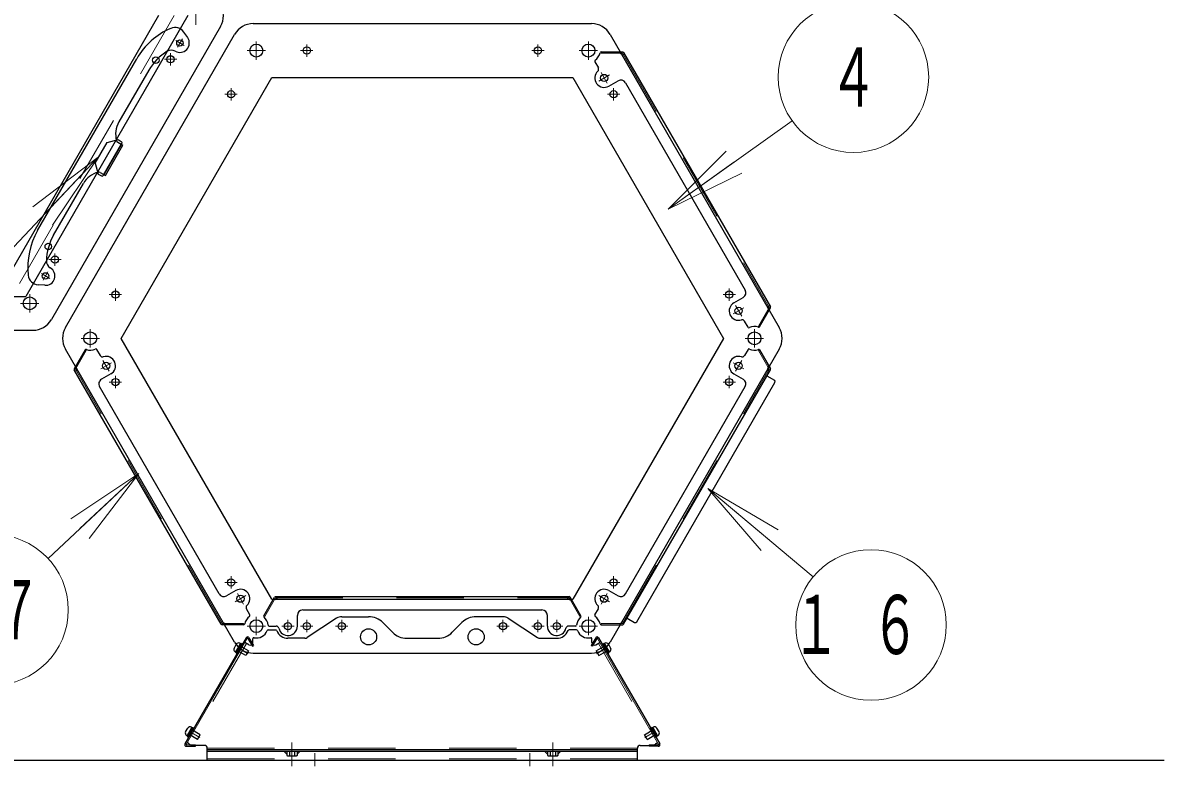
# Model space of a CAD drawing. Units: millimetres on the paper, scale 1:50. Extents: x -385 to 840, y 0 to 267.
# Drawn here: x 303.05 to 345.51, y 56.61 to 84.25 of the extents above; entities that cross this region are included whole.
import ezdxf
from ezdxf.enums import TextEntityAlignment as Align

# ---------------------------------------------------------------- set-up
doc = ezdxf.new("R2010")
doc.units = ezdxf.units.MM
doc.linetypes.add('USER1', pattern=[4.5, 2.5, -2])
doc.linetypes.add('USER2', pattern=[6, 3, -1, 1, -1])
doc.layers.add('1_50', color=7, linetype='Continuous', lineweight=25)
doc.styles.add('ＭＳ ゴシック', font='')
doc.styles.get('ＭＳ ゴシック').set_extended_font_data('MS Gothic')

msp = doc.modelspace()

# ---------------------------------------------------------------- linework, layer by layer
at = {"layer": '1_50', "color": 4}
for p, q in [((308.096, 84.517), (302.611, 75.017)), ((309.181, 84.517), (303.154, 74.077)), ((291.098, 74.077), (303.154, 74.077)), ((310.957, 60.853), (311.141, 61.171)), ((311.139, 61.168), (310.959, 60.856)), ((311.197, 61.169), (310.987, 60.805)), ((311, 60.828), (311.184, 61.146)), ((311.223, 61.154), (311.013, 60.79)), ((311.139, 61.168), (311.121, 61.178)), ((311.141, 61.171), (311.184, 61.146)), ((311.223, 61.154), (311.197, 61.169)), ((324.598, 61.154), (324.624, 61.169)), ((324.598, 61.154), (324.808, 60.79)), ((324.624, 61.169), (324.834, 60.805)), ((324.681, 61.171), (324.637, 61.146)), ((324.821, 60.828), (324.637, 61.146)), ((324.865, 60.853), (324.681, 61.171)), ((324.683, 61.168), (324.7, 61.178)), ((324.683, 61.168), (324.863, 60.856)), ((310.985, 61.141), (310.905, 61.003)), ((310.959, 60.856), (310.941, 60.866)), ((310.957, 60.853), (311, 60.828)), ((310.987, 60.805), (311.013, 60.79)), ((311.345, 60.725), (310.999, 60.925)), ((311.049, 61.012), (311.085, 60.975)), ((311.055, 61.024), (311.092, 60.987)), ((311.445, 60.899), (311.099, 61.099)), ((311.445, 60.899), (311.345, 60.725)), ((324.376, 60.899), (324.723, 61.099)), ((324.376, 60.899), (324.476, 60.725)), ((324.476, 60.725), (324.823, 60.925)), ((324.766, 61.024), (324.729, 60.987)), ((324.773, 61.012), (324.736, 60.975)), ((324.834, 60.805), (324.808, 60.79)), ((324.865, 60.853), (324.821, 60.828)), ((324.836, 61.141), (324.916, 61.003)), ((324.863, 60.856), (324.88, 60.866)), ((309.105, 57.885), (309.185, 58.023)), ((309.341, 58.054), (309.157, 57.735)), ((309.159, 57.738), (309.339, 58.05)), ((309.187, 57.687), (309.397, 58.051)), ((309.545, 57.608), (309.199, 57.808)), ((309.384, 58.029), (309.2, 57.71)), ((309.213, 57.672), (309.423, 58.036)), ((309.242, 57.883), (309.292, 57.869)), ((309.249, 57.894), (309.299, 57.881)), ((309.645, 57.781), (309.299, 57.981)), ((309.339, 58.05), (309.321, 58.06)), ((309.341, 58.054), (309.384, 58.029)), ((309.397, 58.051), (309.423, 58.036)), ((309.545, 57.608), (309.645, 57.781)), ((326.176, 57.781), (326.523, 57.981)), ((326.276, 57.608), (326.176, 57.781)), ((326.276, 57.608), (326.623, 57.808)), ((326.424, 58.051), (326.398, 58.036)), ((326.608, 57.672), (326.398, 58.036)), ((326.634, 57.687), (326.424, 58.051)), ((326.481, 58.054), (326.437, 58.029)), ((326.437, 58.029), (326.621, 57.71)), ((326.481, 58.054), (326.665, 57.735)), ((326.483, 58.05), (326.5, 58.06)), ((326.663, 57.738), (326.483, 58.05)), ((326.573, 57.894), (326.523, 57.881)), ((326.579, 57.883), (326.529, 57.869)), ((326.716, 57.885), (326.636, 58.023)), ((309.159, 57.738), (309.141, 57.748)), ((309.157, 57.735), (309.2, 57.71)), ((309.213, 57.672), (309.187, 57.687)), ((326.608, 57.672), (326.634, 57.687)), ((326.665, 57.735), (326.621, 57.71)), ((326.663, 57.738), (326.68, 57.748))]:
    msp.add_line(p, q, dxfattribs=at)
at = {"layer": '1_50', "color": 4, "linetype": 'USER1', "lineweight": 13}
msp.add_line((308.673, 84.517), (302.899, 74.517), dxfattribs=at)
at = {"layer": '1_50', "linetype": 'USER2', "lineweight": 13}
for p, q in [((309.481, 84.857), (309.481, 84.177)), ((311.733, 83.557), (311.733, 82.877)), ((324.088, 83.557), (324.088, 82.877)), ((312.073, 83.217), (311.393, 83.217)), ((324.428, 83.217), (323.748, 83.217)), ((303.304, 74.157), (303.304, 73.477)), ((303.644, 73.817), (302.964, 73.817)), ((305.555, 72.857), (305.555, 72.177)), ((330.266, 72.857), (330.266, 72.177)), ((305.895, 72.517), (305.215, 72.517)), ((330.606, 72.517), (329.926, 72.517)), ((311.733, 62.157), (311.733, 61.477)), ((324.088, 62.157), (324.088, 61.477)), ((312.073, 61.817), (311.393, 61.817)), ((324.428, 61.817), (323.748, 61.817))]:
    msp.add_line(p, q, dxfattribs=at)
at = {"layer": '1_50', "color": 131}
for p, q in [((310.405, 84.117), (304.112, 73.217)), ((311.617, 84.217), (324.204, 84.217)), ((304.632, 72.917), (310.925, 83.817)), ((324.897, 83.817), (331.19, 72.917)), ((306.71, 72.517), (312.31, 82.217)), ((312.31, 82.217), (323.511, 82.217)), ((323.511, 82.217), (329.111, 72.517)), ((290.833, 72.817), (303.419, 72.817)), ((312.31, 62.817), (306.71, 72.517)), ((329.111, 72.517), (323.511, 62.817)), ((310.925, 61.217), (304.632, 72.117)), ((331.19, 72.117), (324.897, 61.217)), ((312.31, 62.817), (323.511, 62.817)), ((311.617, 60.817), (324.204, 60.817))]:
    msp.add_line(p, q, dxfattribs=at)
at = {"layer": '1_50', "color": 190, "linetype": 'USER2', "lineweight": 13}
for p, q in [((308.802, 83.341), (308.982, 83.653)), ((308.737, 83.587), (309.048, 83.407)), ((303.737, 74.927), (304.048, 74.747)), ((303.982, 74.993), (303.802, 74.681))]:
    msp.add_line(p, q, dxfattribs=at)
at = {"layer": '1_50', "color": 70}
for p, q in [((309.181, 83.696), (309.039, 83.902)), ((303.596, 76.523), (307.284, 82.912)), ((307.729, 82.482), (306.62, 80.561)), ((306.067, 78.604), (306.717, 79.73)), ((306.123, 78.572), (306.773, 79.698)), ((306.578, 79.81), (306.773, 79.698)), ((305.928, 78.684), (306.123, 78.572)), ((304.19, 76.352), (305.299, 78.273)), ((303.865, 74.488), (303.615, 74.508))]:
    msp.add_line(p, q, dxfattribs=at)
at = {"layer": '1_50', "color": 2, "linetype": 'USER2', "lineweight": 13}
for p, q in [((313.611, 83.447), (313.611, 82.987)), ((322.211, 83.447), (322.211, 82.987)), ((308.312, 82.891), (308.772, 82.891)), ((308.542, 82.661), (308.542, 83.121)), ((313.841, 83.217), (313.381, 83.217)), ((322.441, 83.217), (321.981, 83.217)), ((324.792, 81.998), (324.562, 82.396)), ((324.876, 82.312), (324.478, 82.082)), ((311.024, 81.591), (310.564, 81.591)), ((310.794, 81.821), (310.794, 81.361)), ((324.797, 81.591), (325.257, 81.591)), ((325.027, 81.821), (325.027, 81.361)), ((304.242, 75.213), (304.242, 75.673)), ((304.012, 75.443), (304.472, 75.443)), ((306.494, 74.373), (306.494, 73.913)), ((329.327, 74.373), (329.327, 73.913)), ((306.724, 74.143), (306.264, 74.143)), ((329.097, 74.143), (329.557, 74.143)), ((329.876, 73.652), (329.478, 73.422)), ((329.792, 73.338), (329.562, 73.736)), ((305.945, 71.382), (306.343, 71.612)), ((306.029, 71.696), (306.259, 71.298)), ((329.876, 71.382), (329.478, 71.612)), ((329.792, 71.696), (329.562, 71.298)), ((306.494, 70.661), (306.494, 71.121)), ((329.327, 70.661), (329.327, 71.121)), ((306.724, 70.891), (306.264, 70.891)), ((329.097, 70.891), (329.557, 70.891)), ((311.024, 63.443), (310.564, 63.443)), ((310.794, 63.213), (310.794, 63.673)), ((324.797, 63.443), (325.257, 63.443)), ((325.027, 63.213), (325.027, 63.673)), ((310.945, 62.722), (311.343, 62.952)), ((311.029, 63.036), (311.259, 62.638)), ((324.876, 62.722), (324.478, 62.952)), ((324.792, 63.036), (324.562, 62.638)), ((312.911, 62.047), (312.911, 61.587)), ((313.611, 61.587), (313.611, 62.047)), ((314.911, 62.047), (314.911, 61.587)), ((320.911, 62.047), (320.911, 61.587)), ((322.211, 61.587), (322.211, 62.047)), ((322.911, 62.047), (322.911, 61.587)), ((313.141, 61.817), (312.681, 61.817)), ((313.841, 61.817), (313.381, 61.817)), ((315.141, 61.817), (314.681, 61.817)), ((321.141, 61.817), (320.681, 61.817)), ((322.441, 61.817), (321.981, 61.817)), ((323.141, 61.817), (322.681, 61.817)), ((311.044, 61.015), (311.435, 60.789)), ((324.777, 61.015), (324.386, 60.789)), ((309.244, 57.897), (309.635, 57.671)), ((326.577, 57.897), (326.186, 57.671)), ((313.061, 57.493), (313.061, 56.955)), ((313.061, 57.493), (313.061, 56.955)), ((322.761, 57.493), (322.761, 56.955)), ((322.761, 57.493), (322.761, 56.955)), ((313.061, 57.093), (313.061, 56.611)), ((313.061, 57.093), (313.061, 56.611)), ((313.911, 57.093), (313.911, 56.611)), ((321.911, 57.093), (321.911, 56.611)), ((322.761, 57.093), (322.761, 56.611)), ((322.761, 57.093), (322.761, 56.611))]:
    msp.add_line(p, q, dxfattribs=at)
at = {"layer": '1_50', "color": 190}
for p, q in [((324.327, 82.803), (324.458, 82.577)), ((324.56, 83.167), (325.364, 83.167)), ((325.309, 83.091), (325.276, 83.147)), ((325.391, 83.069), (325.431, 83.092)), ((325.399, 83.147), (330.861, 73.687)), ((324.852, 81.894), (325.198, 82.094)), ((325.472, 82.021), (329.922, 74.313)), ((329.502, 73.84), (329.848, 74.04)), ((330.458, 72.95), (330.861, 73.647)), ((330.767, 73.637), (330.799, 73.581)), ((330.789, 73.719), (330.829, 73.742)), ((330.027, 72.931), (329.896, 73.157)), ((305.363, 72.084), (304.961, 71.387)), ((305.794, 72.103), (305.925, 71.877)), ((330.027, 72.103), (329.896, 71.877)), ((330.458, 72.084), (330.861, 71.387)), ((310.422, 61.887), (304.961, 71.347)), ((305.054, 71.397), (305.022, 71.453)), ((325.399, 61.887), (330.861, 71.347)), ((330.767, 71.397), (330.799, 71.453)), ((305.032, 71.315), (304.992, 71.292)), ((306.319, 71.194), (305.973, 70.994)), ((329.502, 71.194), (329.848, 70.994)), ((330.789, 71.315), (330.829, 71.292)), ((310.349, 63.013), (305.899, 70.721)), ((325.472, 63.013), (329.922, 70.721)), ((310.969, 63.14), (310.623, 62.94)), ((312.012, 62.2), (312.414, 62.897)), ((312.449, 62.917), (323.372, 62.917)), ((312.512, 62.871), (312.512, 62.917)), ((323.309, 62.871), (323.309, 62.917)), ((323.809, 62.2), (323.407, 62.897)), ((324.852, 63.14), (325.198, 62.94)), ((311.494, 62.231), (311.363, 62.457)), ((312.452, 62.811), (312.388, 62.811)), ((323.369, 62.811), (323.434, 62.811)), ((324.327, 62.231), (324.458, 62.457)), ((313.261, 61.817), (313.261, 62.217)), ((313.461, 62.417), (322.361, 62.417)), ((322.561, 61.817), (322.561, 62.217)), ((310.43, 61.965), (310.391, 61.942)), ((311.261, 61.867), (310.457, 61.867)), ((310.512, 61.943), (310.545, 61.887)), ((312.211, 61.817), (312.472, 61.817)), ((323.61, 61.817), (323.349, 61.817)), ((324.56, 61.867), (325.364, 61.867)), ((325.309, 61.943), (325.276, 61.887)), ((325.391, 61.965), (325.431, 61.942))]:
    msp.add_line(p, q, dxfattribs=at)
at = {"layer": '1_50', "color": 190, "linetype": 'USER1', "lineweight": 13}
for p, q in [((324.561, 83.121), (324.561, 83.167)), ((324.561, 83.121), (325.361, 83.121)), ((325.361, 83.121), (330.819, 73.667)), ((330.419, 72.974), (330.819, 73.667)), ((330.419, 72.974), (330.459, 72.951)), ((305.402, 72.06), (305.002, 71.367)), ((305.402, 72.06), (305.362, 72.083)), ((330.419, 72.06), (330.459, 72.083)), ((330.419, 72.06), (330.819, 71.367)), ((310.46, 61.913), (305.002, 71.367)), ((325.361, 61.913), (330.819, 71.367)), ((312.052, 62.178), (312.452, 62.871)), ((312.452, 62.871), (323.369, 62.871)), ((323.769, 62.178), (323.369, 62.871)), ((312.052, 62.178), (312.012, 62.201)), ((323.769, 62.178), (323.809, 62.201)), ((311.26, 61.913), (310.46, 61.913)), ((311.26, 61.913), (311.26, 61.867)), ((324.561, 61.913), (324.561, 61.867)), ((324.561, 61.913), (325.361, 61.913))]:
    msp.add_line(p, q, dxfattribs=at)
at = {"layer": '1_50', "lineweight": 13}
for p, q in [((327.056, 77.324), (331.667, 80.604)), ((327.056, 77.324), (329.211, 79.471)), ((305.845, 79.252), (297.561, 70.462)), ((303.423, 77.412), (305.845, 79.252)), ((305.845, 79.252), (303.787, 77.069)), ((305.845, 79.252), (304.151, 76.726)), ((327.056, 77.324), (329.501, 79.063)), ((329.791, 78.656), (327.056, 77.324)), ((307.361, 67.492), (303.984, 64.334)), ((304.828, 65.808), (307.361, 67.492)), ((307.361, 67.492), (305.17, 65.443)), ((307.361, 67.492), (305.511, 65.078)), ((328.527, 66.93), (330.831, 65.008)), ((328.527, 66.93), (331.151, 65.392)), ((330.51, 64.624), (328.527, 66.93)), ((328.527, 66.93), (332.453, 63.654))]:
    msp.add_line(p, q, dxfattribs=at)
at = {"layer": '1_50', "color": 40}
for p, q in [((306.179, 79.798), (306.589, 79.908)), ((306.589, 79.908), (306.71, 79.838)), ((305.739, 79.036), (306.179, 79.798)), ((306.052, 78.578), (306.732, 79.756)), ((305.739, 79.036), (305.849, 78.626)), ((305.849, 78.626), (305.97, 78.556))]:
    msp.add_line(p, q, dxfattribs=at)
at = {"layer": '1_50', "color": 2}
for p, q in [((330.73, 71.12), (331.007, 70.96)), ((325.889, 61.976), (331.029, 70.878)), ((314.719, 62.11), (313.625, 61.393)), ((314.911, 62.167), (315.911, 62.167)), ((320.911, 62.167), (319.911, 62.167)), ((321.102, 62.11), (322.196, 61.393)), ((325.53, 62.114), (325.807, 61.954)), ((312.178, 61.678), (312.454, 61.678)), ((316.441, 61.947), (316.802, 61.587)), ((319.38, 61.947), (319.02, 61.587)), ((323.643, 61.678), (323.367, 61.678)), ((311.356, 61.384), (309.08, 57.442)), ((311.45, 61.127), (311.308, 61.209)), ((311.42, 61.361), (311.588, 61.07)), ((311.46, 61.384), (311.628, 61.093)), ((311.6, 61.213), (311.6, 61.346)), ((313.538, 61.367), (312.911, 61.367)), ((317.332, 61.367), (318.489, 61.367)), ((322.284, 61.367), (322.911, 61.367)), ((324.361, 61.384), (324.194, 61.093)), ((324.221, 61.213), (324.221, 61.346)), ((324.401, 61.361), (324.233, 61.07)), ((324.371, 61.127), (324.513, 61.209)), ((324.465, 61.384), (326.741, 57.442)), ((311.588, 61.07), (311.628, 61.093)), ((324.233, 61.07), (324.194, 61.093)), ((309.132, 57.352), (309.468, 57.352)), ((309.211, 57.454), (309.158, 57.485)), ((309.811, 57.381), (309.284, 57.381)), ((326.011, 57.381), (326.537, 57.381)), ((326.689, 57.352), (326.353, 57.352)), ((326.611, 57.454), (326.663, 57.485)), ((309.911, 57.217), (309.911, 57.281)), ((325.911, 57.217), (309.911, 57.217)), ((309.911, 56.817), (309.911, 57.217)), ((325.911, 57.217), (309.911, 57.217)), ((325.911, 57.153), (309.911, 57.153)), ((312.864, 57.054), (312.765, 57.153)), ((313.257, 57.054), (313.356, 57.153)), ((322.564, 57.054), (322.465, 57.153)), ((322.957, 57.054), (323.056, 57.153)), ((325.911, 57.217), (325.911, 57.281)), ((325.911, 56.817), (325.911, 57.217)), ((325.911, 56.817), (309.911, 56.817))]:
    msp.add_line(p, q, dxfattribs=at)
at = {"layer": '1_50', "color": 2, "lineweight": 13}
for p, q in [((311.396, 61.361), (309.12, 57.419)), ((324.426, 61.361), (326.701, 57.419))]:
    msp.add_line(p, q, dxfattribs=at)
at = {"layer": '1_50', "color": 2, "linetype": 'USER1', "lineweight": 13}
for p, q in [((311.363, 61.177), (309.213, 57.453)), ((324.458, 61.177), (326.608, 57.453)), ((309.132, 57.398), (309.468, 57.398)), ((309.468, 57.398), (309.468, 57.352)), ((326.689, 57.398), (326.353, 57.398)), ((326.353, 57.398), (326.353, 57.352)), ((325.911, 57.281), (309.911, 57.281)), ((325.911, 56.881), (309.911, 56.881))]:
    msp.add_line(p, q, dxfattribs=at)
at = {"layer": '1_50'}
for p, q in [((312.864, 57.153), (312.864, 57.011)), ((313.257, 57.153), (312.864, 57.153)), ((312.864, 57.011), (312.896, 56.993)), ((312.896, 56.993), (313.226, 56.993)), ((312.962, 57.153), (312.962, 57.011)), ((313.159, 57.153), (313.159, 57.011)), ((313.257, 57.011), (313.226, 56.993)), ((313.257, 57.153), (313.257, 57.011)), ((322.564, 57.153), (322.564, 57.011)), ((322.957, 57.153), (322.564, 57.153)), ((322.564, 57.011), (322.596, 56.993)), ((322.596, 56.993), (322.926, 56.993)), ((322.662, 57.153), (322.662, 57.011)), ((322.859, 57.153), (322.859, 57.011)), ((322.957, 57.011), (322.926, 56.993)), ((322.957, 57.153), (322.957, 57.011)), ((345.509, 56.817), (254.654, 56.817))]:
    msp.add_line(p, q, dxfattribs=at)
at = {"layer": '1_50', "lineweight": 13}
for centre in [(333.948, 82.228), (301.938, 62.422), (334.603, 61.86)]:
    msp.add_circle(centre, 2.8, dxfattribs=at)
at = {"layer": '1_50', "color": 190}
for centre in [(308.892, 83.497), (303.892, 74.837)]:
    msp.add_circle(centre, 0.12, dxfattribs=at)
at = {"layer": '1_50', "color": 131}
for centre in [(311.733, 83.217), (324.088, 83.217), (303.304, 73.817), (305.555, 72.517), (330.266, 72.517), (311.733, 61.817), (324.088, 61.817)]:
    msp.add_circle(centre, 0.24, dxfattribs=at)
at = {"layer": '1_50', "color": 2}
for centre, radius in [((313.611, 83.217), 0.135), ((322.211, 83.217), 0.135), ((308.542, 82.891), 0.135), ((324.677, 82.197), 0.135), ((310.794, 81.591), 0.135), ((325.027, 81.591), 0.135), ((304.242, 75.443), 0.135), ((306.494, 74.143), 0.135), ((329.327, 74.143), 0.135), ((329.677, 73.537), 0.135), ((306.144, 71.497), 0.135), ((329.677, 71.497), 0.135), ((306.494, 70.891), 0.135), ((329.327, 70.891), 0.135), ((310.794, 63.443), 0.135), ((325.027, 63.443), 0.135), ((311.144, 62.837), 0.135), ((324.677, 62.837), 0.135), ((312.911, 61.817), 0.135), ((313.611, 61.817), 0.135), ((314.911, 61.817), 0.135), ((315.911, 61.417), 0.3), ((319.911, 61.417), 0.3), ((320.911, 61.817), 0.135), ((322.211, 61.817), 0.135), ((322.911, 61.817), 0.135)]:
    msp.add_circle(centre, radius, dxfattribs=at)
at = {"layer": '1_50', "color": 4}
for centre in [(307.994, 82.861), (303.994, 75.933)]:
    msp.add_circle(centre, 0.12, dxfattribs=at)
at = {"layer": '1_50', "color": 131}
for centre, start, end in [((309.712, 84.517), 330, 30), ((311.617, 83.417), 90, 150), ((324.204, 83.417), 30, 90), ((303.419, 73.617), 270, 330), ((305.324, 72.517), 150, 210), ((330.497, 72.517), 330, 30), ((311.617, 61.617), 210, 270), ((324.204, 61.617), 270, 330)]:
    msp.add_arc(centre, 0.8, start, end, dxfattribs=at)
at = {"layer": '1_50', "color": 70}
for centre, radius, start, end in [((308.709, 83.675), 0.4, 34.5491, 113.5555), ((309.633, 81.555), 2.713, 113.5555, 150), ((308.892, 83.497), 0.35, 240, 34.5491), ((308.572, 82.943), 0.29, 60, 121.3056), ((309.461, 81.482), 2, 121.3056, 150), ((307.399, 80.111), 0.9, 150, 195.5225), ((306.628, 79.897), 0.1, 195.5225, 240), ((306.078, 77.823), 0.9, 104.4775, 150), ((305.878, 78.598), 0.1, 60, 104.4775), ((305.945, 75.166), 2.713, 150, 186.4445), ((305.922, 75.352), 2, 150, 178.6944), ((304.212, 75.391), 0.29, 178.6944, 240), ((303.647, 74.907), 0.4, 186.4445, 265.4509), ((303.892, 74.837), 0.35, 265.4509, 60)]:
    msp.add_arc(centre, radius, start, end, dxfattribs=at)
at = {"layer": '1_50', "color": 190}
for centre, radius, start, end in [((324.362, 82.823), 0.04, 124.7802, 210), ((324.088, 83.217), 0.44, 304.7802, 349.1931), ((324.56, 83.127), 0.04, 90, 169.1931), ((325.242, 83.127), 0.04, 30, 90), ((325.361, 83.121), 0.06, 210, 300), ((325.364, 83.127), 0.04, 30, 90), ((324.677, 82.197), 0.35, 132.8396, 300), ((324.371, 82.527), 0.1, 312.8396, 30), ((325.298, 81.921), 0.2, 30, 120), ((329.748, 74.213), 0.2, 300, 30), ((329.677, 73.537), 0.35, 120, 287.1604), ((330.819, 73.667), 0.06, 120, 210), ((330.765, 73.561), 0.04, 330, 30), ((330.826, 73.667), 0.04, 330, 30), ((329.81, 73.107), 0.1, 30, 107.1604), ((330.061, 72.951), 0.04, 210, 295.2198), ((330.266, 72.517), 0.44, 70.8069, 115.2198), ((330.424, 72.97), 0.04, 250.8069, 330), ((305.397, 72.064), 0.04, 70.8069, 150), ((305.555, 72.517), 0.44, 250.8069, 295.2198), ((305.76, 72.083), 0.04, 30, 115.2198), ((306.011, 71.927), 0.1, 210, 287.1604), ((306.144, 71.497), 0.35, 300, 107.1604), ((329.677, 71.497), 0.35, 72.8396, 240), ((329.81, 71.927), 0.1, 252.8396, 330), ((330.061, 72.083), 0.04, 64.7802, 150), ((330.266, 72.517), 0.44, 244.7802, 289.1931), ((330.424, 72.064), 0.04, 30, 109.1931), ((304.995, 71.367), 0.04, 150, 210), ((305.056, 71.473), 0.04, 150, 210), ((305.002, 71.367), 0.06, 300, 30), ((330.819, 71.367), 0.06, 150, 240), ((330.765, 71.473), 0.04, 330, 30), ((330.826, 71.367), 0.04, 330, 30), ((306.073, 70.821), 0.2, 120, 210), ((329.748, 70.821), 0.2, 330, 60), ((310.523, 63.113), 0.2, 210, 300), ((311.144, 62.837), 0.35, 312.8396, 120), ((312.449, 62.877), 0.04, 90, 150), ((312.452, 62.871), 0.06, 270, 0), ((323.369, 62.871), 0.06, 180, 270), ((323.372, 62.877), 0.04, 30, 90), ((324.677, 62.837), 0.35, 60, 227.1604), ((325.298, 63.113), 0.2, 240, 330), ((311.45, 62.507), 0.1, 132.8396, 210), ((312.388, 62.771), 0.04, 90, 150), ((323.434, 62.771), 0.04, 30, 90), ((324.371, 62.507), 0.1, 330, 47.1604), ((311.733, 61.817), 0.44, 124.7802, 169.1931), ((311.459, 62.211), 0.04, 304.7802, 30), ((312.047, 62.18), 0.04, 150, 229.1931), ((311.733, 61.817), 0.44, 4.7802, 49.1931), ((313.461, 62.217), 0.2, 90, 180), ((322.361, 62.217), 0.2, 0, 90), ((324.088, 61.817), 0.44, 130.8069, 175.2198), ((323.775, 62.18), 0.04, 310.8069, 30), ((324.362, 62.211), 0.04, 150, 235.2198), ((324.088, 61.817), 0.44, 10.8069, 55.2198), ((310.457, 61.907), 0.04, 210, 270), ((310.46, 61.913), 0.06, 30, 120), ((310.579, 61.907), 0.04, 210, 270), ((311.261, 61.907), 0.04, 270, 349.1931), ((312.211, 61.857), 0.04, 184.7802, 270), ((312.472, 61.717), 0.1, 12.8396, 90), ((312.911, 61.817), 0.35, 192.8396, 0), ((322.911, 61.817), 0.35, 180, 347.1604), ((323.349, 61.717), 0.1, 90, 167.1604), ((323.61, 61.857), 0.04, 270, 355.2198), ((324.56, 61.907), 0.04, 190.8069, 270), ((325.242, 61.907), 0.04, 270, 330), ((325.361, 61.913), 0.06, 60, 150), ((325.364, 61.907), 0.04, 270, 330)]:
    msp.add_arc(centre, radius, start, end, dxfattribs=at)
at = {"layer": '1_50', "color": 40}
for centre, start, end in [((306.68, 79.786), 330, 60), ((306, 78.608), 240, 330)]:
    msp.add_arc(centre, 0.06, start, end, dxfattribs=at)
at = {"layer": '1_50', "color": 2}
for centre, radius, start, end in [((330.977, 70.908), 0.06, 330, 60), ((314.911, 61.817), 0.35, 90, 123.2362), ((315.911, 61.417), 0.75, 45, 90), ((319.911, 61.417), 0.75, 90, 135), ((320.911, 61.817), 0.35, 56.7638, 90), ((311.733, 61.817), 0.44, 258.8123, 338.1228), ((312.178, 61.638), 0.04, 90, 158.1228), ((312.454, 61.638), 0.04, 21.4084, 90), ((312.911, 61.817), 0.45, 201.4084, 270), ((317.332, 62.117), 0.75, 225, 270), ((318.489, 62.117), 0.75, 270, 315), ((322.911, 61.817), 0.45, 270, 338.5916), ((323.367, 61.638), 0.04, 90, 158.5916), ((323.643, 61.638), 0.04, 21.8772, 90), ((324.088, 61.817), 0.44, 201.8772, 281.1877), ((325.837, 62.006), 0.06, 240, 330), ((311.408, 61.354), 0.06, 30, 150), ((311.408, 61.354), 0.014, 30, 150), ((311.5, 61.213), 0.1, 240, 0), ((311.64, 61.346), 0.04, 78.8123, 180), ((313.538, 61.527), 0.16, 270, 303.2362), ((322.284, 61.527), 0.16, 236.7638, 270), ((324.181, 61.346), 0.04, 0, 101.1877), ((324.321, 61.213), 0.1, 180, 300), ((324.413, 61.354), 0.06, 30, 150), ((324.413, 61.354), 0.014, 30, 150), ((309.132, 57.412), 0.06, 150, 270), ((309.132, 57.412), 0.014, 150, 270), ((309.111, 57.281), 0.2, 30, 60), ((309.811, 57.281), 0.1, 0, 90), ((326.011, 57.281), 0.1, 90, 180), ((326.711, 57.281), 0.2, 120, 150), ((326.689, 57.412), 0.06, 270, 30), ((326.689, 57.412), 0.014, 270, 30)]:
    msp.add_arc(centre, radius, start, end, dxfattribs=at)
at = {"layer": '1_50', "color": 4}
for centre, start, end in [((311.071, 61.091), 60, 150), ((324.75, 61.091), 30, 120), ((310.991, 60.953), 150, 240), ((324.83, 60.953), 300, 30), ((309.191, 57.835), 150, 240), ((309.271, 57.973), 60, 150), ((326.55, 57.973), 30, 120), ((326.63, 57.835), 300, 30)]:
    msp.add_arc(centre, 0.1, start, end, dxfattribs=at)
at = {"layer": '1_50'}
for centre, radius, start, end in [((312.913, 57.083), 0.0869, 235.6159, 304.3841), ((313.061, 57.321), 0.325, 252.4121, 287.5879), ((313.208, 57.083), 0.0869, 235.6159, 304.3841), ((322.613, 57.083), 0.0869, 235.6159, 304.3841), ((322.761, 57.321), 0.325, 252.4121, 287.5879), ((322.908, 57.083), 0.0869, 235.6159, 304.3841)]:
    msp.add_arc(centre, radius, start, end, dxfattribs=at)

# ---------------------------------------------------------------- texts
at = {"layer": '1_50', "style": 'ＭＳ ゴシック', "width": 0.6}
msp.add_text('４', height=2.199, dxfattribs=at).set_placement((333.948, 82.228), align=Align.MIDDLE_CENTER)
at = {"layer": '1_50', "char_height": 2.199, "attachment_point": 5, "style": 'ＭＳ ゴシック'}
for s, insert in [('\\T1.64;\\W0.6;１７', (301.938, 62.422)), ('\\T1.64;\\W0.6;１６', (334.603, 61.86))]:
    msp.add_mtext(s, dxfattribs=dict(at, insert=insert))

doc.saveas('drawing.dxf')
